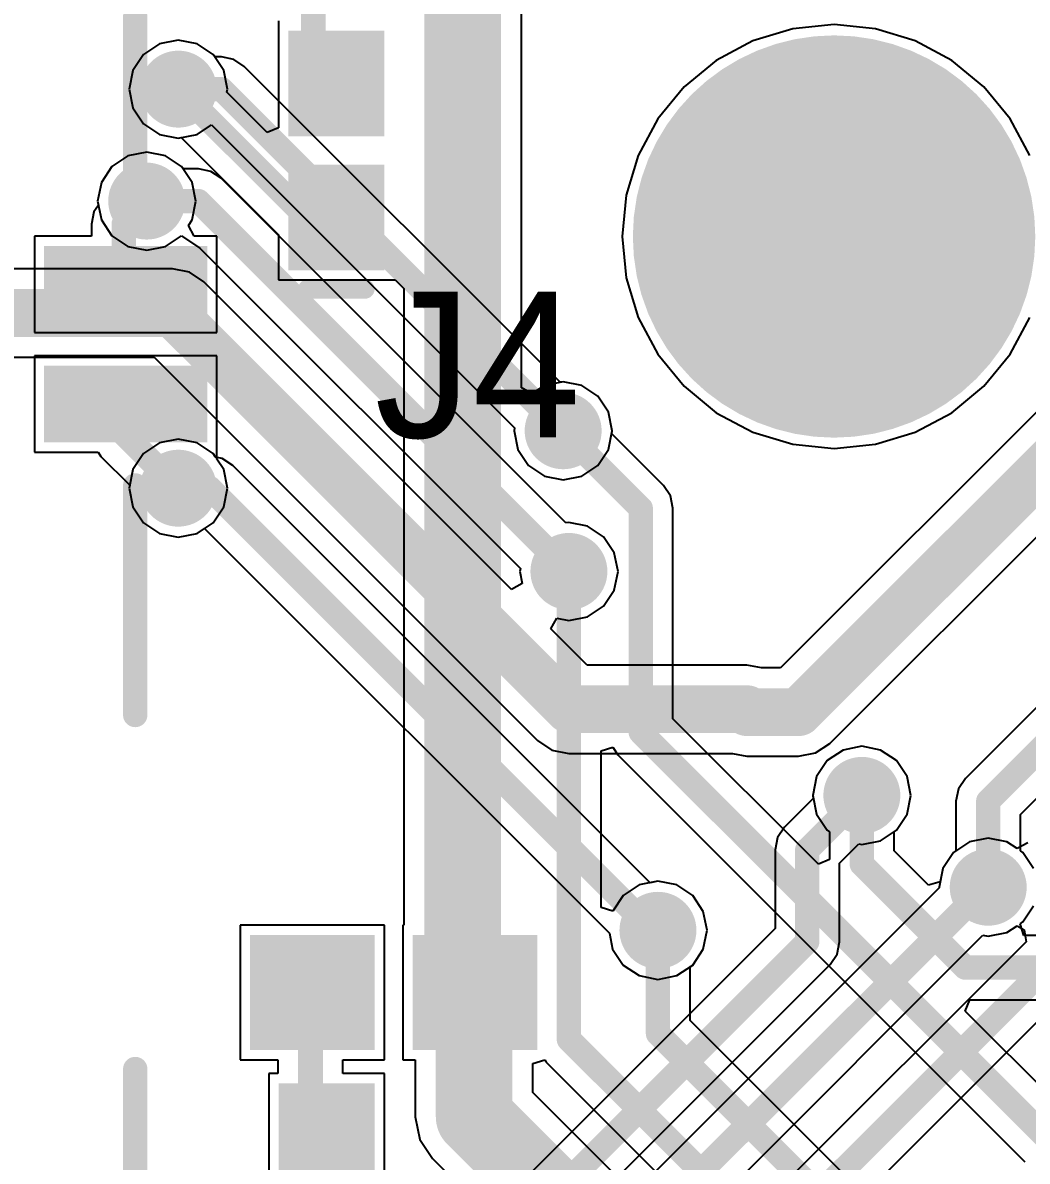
# Model space of a CAD drawing. Extents: x 60 to 151, y 116 to 276.
# Drawn here: x 70.06 to 80.55, y 171.52 to 183.42 of the extents above; entities that cross this region are included whole.
import ezdxf

# ---------------------------------------------------------------- set-up
doc = ezdxf.new("R2010")
doc.units = 0
doc.header["$MEASUREMENT"] = 0
doc.layers.get('0').update_dxf_attribs({"linetype": 'CONTINUOUS'})
for name, color, linetype in [('BOTTOMLAYER', 5, 'CONTINUOUS'), ('BOTTOMSOLDER', 6, 'CONTINUOUS'), ('MULTILAYER', 9, 'CONTINUOUS'), ('TOPLAYER', 1, 'CONTINUOUS'), ('TOPOVERLAY', 2, 'CONTINUOUS'), ('TOPPASTE', 8, 'CONTINUOUS'), ('TOPSOLDER', 216, 'CONTINUOUS'), ('VIAHOLELAYER', 16, 'CONTINUOUS')]:
    doc.layers.add(name, color=color, linetype=linetype)

# ---------------------------------------------------------------- blocks, each defined once
blk = doc.blocks.new('SMT2P___35')
at = {"layer": 'TOPLAYER'}
for points in [[(-0.3, -0.75), (0.3, -0.75), (-0.3, 0.75), (0.3, 0.75)], [(0.95, -0.75), (1.55, -0.75), (0.95, 0.75), (1.55, 0.75)], [(-3.45, -3.95), (-1.55, -3.95), (-3.45, -1.35), (-1.55, -1.35)], [(2.8, -3.95), (4.7, -3.95), (2.8, -1.35), (4.7, -1.35)]]:
    blk.add_solid(points, dxfattribs=at)
at = {"layer": 'TOPOVERLAY'}
for points, const_width in [([(-0.8, 0.1), (-2.8, 0.1)], 0.254), ([(4.5, 0.1), (2.1, 0.1)], 0.254), ([(2.3, -3.9), (-1.1, -3.9)], 0.2)]:
    blk.add_lwpolyline(points, dxfattribs=dict(at, const_width=const_width))
for points, const_width in [([(-2.864, 0.1, 1), (-2.737, 0.1, 1)], 0.127), ([(-0.864, 0.1, 1), (-0.737, 0.1, 1)], 0.127), ([(2.037, 0.1, 1), (2.164, 0.1, 1)], 0.127), ([(4.436, 0.1, 1), (4.563, 0.1, 1)], 0.127), ([(-1.15, -3.9, 1), (-1.05, -3.9, 1)], 0.1), ([(2.25, -3.9, 1), (2.35, -3.9, 1)], 0.1)]:
    blk.add_lwpolyline(points, format="xyb", close=True, dxfattribs=dict(at, const_width=const_width))
at = {"layer": 'TOPPASTE'}
for points in [[(-0.3, -0.75), (0.3, -0.75), (-0.3, 0.75), (0.3, 0.75)], [(0.95, -0.75), (1.55, -0.75), (0.95, 0.75), (1.55, 0.75)], [(-3.45, -3.95), (-1.55, -3.95), (-3.45, -1.35), (-1.55, -1.35)], [(2.8, -3.95), (4.7, -3.95), (2.8, -1.35), (4.7, -1.35)]]:
    blk.add_solid(points, dxfattribs=at)
at = {"layer": 'TOPSOLDER'}
for points in [[(-0.402, -0.852), (0.402, -0.852), (-0.402, 0.852), (0.402, 0.852)], [(0.848, -0.852), (1.652, -0.852), (0.848, 0.852), (1.652, 0.852)], [(-3.552, -4.052), (-1.448, -4.052), (-3.552, -1.248), (-1.448, -1.248)], [(2.698, -4.052), (4.802, -4.052), (2.698, -1.248), (4.802, -1.248)]]:
    blk.add_solid(points, dxfattribs=at)
blk = doc.blocks.new('SMT2P___36')
at = {"layer": 'TOPLAYER'}
for points in [[(-0.3, -0.75), (0.3, -0.75), (-0.3, 0.75), (0.3, 0.75)], [(0.95, -0.75), (1.55, -0.75), (0.95, 0.75), (1.55, 0.75)], [(-3.45, -3.95), (-1.55, -3.95), (-3.45, -1.35), (-1.55, -1.35)], [(2.8, -3.95), (4.7, -3.95), (2.8, -1.35), (4.7, -1.35)]]:
    blk.add_solid(points, dxfattribs=at)
at = {"layer": 'TOPOVERLAY'}
for points, const_width in [([(-0.8, 0.1), (-2.8, 0.1)], 0.254), ([(4.5, 0.1), (2.1, 0.1)], 0.254), ([(2.3, -3.9), (-1.1, -3.9)], 0.2)]:
    blk.add_lwpolyline(points, dxfattribs=dict(at, const_width=const_width))
for points, const_width in [([(-2.863, 0.1, 1), (-2.736, 0.1, 1)], 0.127), ([(-0.863, 0.1, 1), (-0.736, 0.1, 1)], 0.127), ([(2.037, 0.1, 1), (2.164, 0.1, 1)], 0.127), ([(4.437, 0.1, 1), (4.564, 0.1, 1)], 0.127), ([(-1.15, -3.9, 1), (-1.05, -3.9, 1)], 0.1), ([(2.25, -3.9, 1), (2.35, -3.9, 1)], 0.1)]:
    blk.add_lwpolyline(points, format="xyb", close=True, dxfattribs=dict(at, const_width=const_width))
at = {"layer": 'TOPPASTE'}
for points in [[(-0.3, -0.75), (0.3, -0.75), (-0.3, 0.75), (0.3, 0.75)], [(0.95, -0.75), (1.55, -0.75), (0.95, 0.75), (1.55, 0.75)], [(-3.45, -3.95), (-1.55, -3.95), (-3.45, -1.35), (-1.55, -1.35)], [(2.8, -3.95), (4.7, -3.95), (2.8, -1.35), (4.7, -1.35)]]:
    blk.add_solid(points, dxfattribs=at)
at = {"layer": 'TOPSOLDER'}
for points in [[(-0.402, -0.852), (0.402, -0.852), (-0.402, 0.852), (0.402, 0.852)], [(0.848, -0.852), (1.652, -0.852), (0.848, 0.852), (1.652, 0.852)], [(-3.552, -4.052), (-1.448, -4.052), (-3.552, -1.248), (-1.448, -1.248)], [(2.698, -4.052), (4.802, -4.052), (2.698, -1.248), (4.802, -1.248)]]:
    blk.add_solid(points, dxfattribs=at)
blk = doc.blocks.new('L0603_65')
at = {"layer": 'TOPLAYER'}
for points in [[(-0.25, -0.4), (-0.25, 0.4), (-1.15, -0.4), (-1.15, 0.4)], [(1.15, -0.4), (1.15, 0.4), (0.25, -0.4), (0.25, 0.4)]]:
    blk.add_solid(points, dxfattribs=at)
at = {"layer": 'TOPOVERLAY', "const_width": 0.2}
blk.add_lwpolyline([(-1.45, 0.3), (-1.45, -0.3)], dxfattribs=at)
at = {"layer": 'TOPOVERLAY', "const_width": 0.1}
for points in [[(-1.5, 0.3, 1), (-1.4, 0.3, 1)], [(-1.5, -0.3, 1), (-1.4, -0.3, 1)]]:
    blk.add_lwpolyline(points, format="xyb", close=True, dxfattribs=at)
at = {"layer": 'TOPPASTE'}
for points in [[(-0.25, -0.4), (-0.25, 0.4), (-1.15, -0.4), (-1.15, 0.4)], [(1.15, -0.4), (1.15, 0.4), (0.25, -0.4), (0.25, 0.4)]]:
    blk.add_solid(points, dxfattribs=at)
at = {"layer": 'TOPSOLDER'}
for points in [[(-0.148, -0.502), (-0.148, 0.502), (-1.252, -0.502), (-1.252, 0.502)], [(1.252, -0.502), (1.252, 0.502), (0.148, -0.502), (0.148, 0.502)]]:
    blk.add_solid(points, dxfattribs=at)
blk = doc.blocks.new('L0603_66')
at = {"layer": 'TOPLAYER'}
for points in [[(-0.25, -0.4), (-0.25, 0.4), (-1.15, -0.4), (-1.15, 0.4)], [(1.15, -0.4), (1.15, 0.4), (0.25, -0.4), (0.25, 0.4)]]:
    blk.add_solid(points, dxfattribs=at)
at = {"layer": 'TOPOVERLAY', "const_width": 0.2}
blk.add_lwpolyline([(-1.45, 0.3), (-1.45, -0.3)], dxfattribs=at)
at = {"layer": 'TOPOVERLAY', "const_width": 0.1}
for points in [[(-1.5, 0.3, 1), (-1.4, 0.3, 1)], [(-1.5, -0.3, 1), (-1.4, -0.3, 1)]]:
    blk.add_lwpolyline(points, format="xyb", close=True, dxfattribs=at)
at = {"layer": 'TOPPASTE'}
for points in [[(-0.25, -0.4), (-0.25, 0.4), (-1.15, -0.4), (-1.15, 0.4)], [(1.15, -0.4), (1.15, 0.4), (0.25, -0.4), (0.25, 0.4)]]:
    blk.add_solid(points, dxfattribs=at)
at = {"layer": 'TOPSOLDER'}
for points in [[(-0.148, -0.502), (-0.148, 0.502), (-1.252, -0.502), (-1.252, 0.502)], [(1.252, -0.502), (1.252, 0.502), (0.148, -0.502), (0.148, 0.502)]]:
    blk.add_solid(points, dxfattribs=at)
blk = doc.blocks.new('J1_0603_81')
at = {"layer": 'TOPLAYER'}
for points in [[(-0.3, -0.5), (-0.3, 0.5), (-1.4, -0.5), (-1.4, 0.5)], [(1.4, -0.5), (1.4, 0.5), (0.3, -0.5), (0.3, 0.5)]]:
    blk.add_solid(points, dxfattribs=at)
at = {"layer": 'TOPPASTE'}
for points in [[(-0.3, -0.5), (-0.3, 0.5), (-1.4, -0.5), (-1.4, 0.5)], [(1.4, -0.5), (1.4, 0.5), (0.3, -0.5), (0.3, 0.5)]]:
    blk.add_solid(points, dxfattribs=at)
at = {"layer": 'TOPSOLDER'}
for points in [[(-0.198, -0.602), (-0.198, 0.602), (-1.502, -0.602), (-1.502, 0.602)], [(1.502, -0.602), (1.502, 0.602), (0.198, -0.602), (0.198, 0.602)]]:
    blk.add_solid(points, dxfattribs=at)

msp = doc.modelspace()

# ---------------------------------------------------------------- linework, layer by layer
at = {"layer": 'BOTTOMLAYER'}
for p, q in [((78.1, 183.357), (77.685, 183.231)), ((78.532, 183.4), (78.1, 183.357)), ((78.964, 183.357), (78.532, 183.4)), ((79.379, 183.231), (78.964, 183.357)), ((77.685, 183.231), (77.302, 183.027)), ((79.762, 183.027), (79.379, 183.231)), ((77.302, 183.027), (76.967, 182.751)), ((80.097, 182.751), (79.762, 183.027)), ((76.967, 182.751), (76.691, 182.416)), ((80.373, 182.416), (80.097, 182.751)), ((76.691, 182.416), (76.487, 182.033)), ((80.577, 182.033), (80.373, 182.416)), ((76.487, 182.033), (76.361, 181.618)), ((76.361, 181.618), (76.318, 181.186)), ((76.318, 181.186), (76.361, 180.754)), ((76.361, 180.754), (76.487, 180.339)), ((76.487, 180.339), (76.691, 179.956)), ((81.555, 180.262), (77.971, 176.678)), ((80.373, 179.956), (80.577, 180.339)), ((76.691, 179.956), (76.967, 179.621)), ((80.097, 179.621), (80.373, 179.956)), ((75.702, 179.669), (75.671, 179.663)), ((75.898, 179.63), (75.702, 179.669)), ((76.065, 179.519), (75.898, 179.63)), ((76.967, 179.621), (77.302, 179.345)), ((79.762, 179.345), (80.097, 179.621)), ((76.176, 179.352), (76.065, 179.519)), ((76.215, 179.156), (76.176, 179.352)), ((77.302, 179.345), (77.685, 179.141)), ((79.379, 179.141), (79.762, 179.345)), ((75.195, 179.187), (75.189, 179.156)), ((75.189, 179.156), (75.228, 178.96)), ((76.176, 178.96), (76.215, 179.156)), ((77.685, 179.141), (78.1, 179.015)), ((78.489, 175.889), (81.763, 179.164)), ((78.964, 179.015), (79.379, 179.141)), ((75.228, 178.96), (75.339, 178.793)), ((76.065, 178.793), (76.176, 178.96)), ((78.1, 179.015), (78.532, 178.972)), ((78.532, 178.972), (78.964, 179.015)), ((75.339, 178.793), (75.506, 178.682)), ((75.898, 178.682), (76.065, 178.793)), ((75.506, 178.682), (75.702, 178.643)), ((75.702, 178.643), (75.898, 178.682)), ((75.762, 178.199), (75.731, 178.193)), ((75.958, 178.16), (75.762, 178.199)), ((76.125, 178.049), (75.958, 178.16)), ((76.236, 177.882), (76.125, 178.049)), ((76.275, 177.686), (76.236, 177.882)), ((75.255, 177.717), (75.249, 177.686)), ((75.249, 177.686), (75.274, 177.559)), ((76.236, 177.49), (76.275, 177.686)), ((75.274, 177.559), (75.162, 177.499)), ((76.125, 177.323), (76.236, 177.49)), ((75.958, 177.212), (76.125, 177.323)), ((75.575, 177.086), (75.635, 177.198)), ((75.635, 177.198), (75.762, 177.173)), ((75.762, 177.173), (75.958, 177.212)), ((75.953, 176.708), (75.575, 177.086)), ((77.622, 176.708), (75.953, 176.708)), ((77.773, 176.678), (77.622, 176.708)), ((77.971, 176.678), (77.773, 176.678)), ((75.435, 175.919), (75.435, 175.919)), ((75.435, 175.919), (75.585, 175.819)), ((78.339, 175.789), (78.489, 175.889)), ((78.822, 175.859), (78.626, 175.82)), ((79.018, 175.82), (78.822, 175.859)), ((75.585, 175.819), (75.585, 175.819)), ((75.585, 175.819), (75.585, 175.819)), ((75.585, 175.819), (75.585, 175.819)), ((75.585, 175.819), (75.585, 175.819)), ((75.585, 175.819), (75.585, 175.819)), ((75.585, 175.819), (75.762, 175.784)), ((75.762, 175.784), (75.762, 175.784)), ((75.762, 175.784), (77.471, 175.784)), ((77.471, 175.784), (77.622, 175.754)), ((77.622, 175.754), (78.162, 175.754)), ((78.162, 175.754), (78.339, 175.789)), ((78.162, 175.754), (78.162, 175.754)), ((78.626, 175.82), (78.459, 175.709)), ((79.185, 175.709), (79.018, 175.82)), ((78.459, 175.709), (78.348, 175.542)), ((79.296, 175.542), (79.185, 175.709)), ((78.348, 175.542), (78.309, 175.346)), ((79.335, 175.346), (79.296, 175.542)), ((78.315, 175.315), (78.014, 175.014)), ((78.309, 175.346), (78.315, 175.315)), ((79.296, 175.15), (79.335, 175.346)), ((79.185, 174.983), (79.296, 175.15)), ((78.014, 175.014), (77.941, 174.905)), ((77.941, 174.905), (77.915, 174.776)), ((79.018, 174.872), (79.185, 174.983)), ((80.142, 174.899), (79.946, 174.86)), ((80.338, 174.86), (80.142, 174.899)), ((77.915, 174.776), (77.915, 173.955)), ((78.589, 174.637), (78.791, 174.839)), ((78.791, 174.839), (78.822, 174.833)), ((78.822, 174.833), (79.018, 174.872)), ((79.946, 174.86), (79.779, 174.749)), ((80.443, 174.79), (80.338, 174.86)), ((80.555, 174.85), (80.443, 174.79)), ((79.779, 174.749), (79.668, 174.582)), ((78.589, 173.816), (78.589, 174.637)), ((79.668, 174.582), (79.629, 174.386)), ((76.692, 174.449), (76.611, 174.433)), ((76.888, 174.41), (76.692, 174.449)), ((77.055, 174.299), (76.888, 174.41)), ((79.63, 174.38), (75.013, 169.763)), ((77.166, 174.132), (77.055, 174.299)), ((79.629, 174.386), (79.63, 174.38)), ((77.205, 173.936), (77.166, 174.132)), ((77.915, 173.955), (74.723, 170.763)), ((77.166, 173.74), (77.205, 173.936)), ((80.338, 173.912), (80.443, 173.982)), ((80.443, 173.982), (80.518, 173.942)), ((80.518, 173.942), (80.537, 173.817)), ((80.537, 173.817), (73.993, 167.273)), ((75.489, 169.287), (80.086, 173.884)), ((76.185, 173.907), (76.218, 173.74)), ((78.563, 173.687), (78.589, 173.816)), ((80.086, 173.884), (80.142, 173.873)), ((80.142, 173.873), (80.338, 173.912)), ((76.218, 173.74), (76.329, 173.573)), ((77.055, 173.573), (77.166, 173.74)), ((75.1, 170.188), (78.49, 173.578)), ((78.49, 173.578), (78.563, 173.687)), ((78.49, 173.578), (78.49, 173.578)), ((78.49, 173.578), (78.49, 173.578)), ((74.29, 166.617), (81.13, 173.458)), ((76.329, 173.573), (76.496, 173.462)), ((76.496, 173.462), (76.692, 173.423)), ((76.692, 173.423), (76.888, 173.462)), ((76.888, 173.462), (77.055, 173.573))]:
    msp.add_line(p, q, dxfattribs=at)
for points, const_width in [([(77.532, 181.186, 1), (79.532, 181.186, 1)], 2), ([(75.552, 179.156, 1), (75.852, 179.156, 1)], 0.3), ([(75.638, 179.156, 1), (75.765, 179.156, 1)], 0.127), ([(75.612, 177.686, 1), (75.912, 177.686, 1)], 0.3), ([(75.698, 177.686, 1), (75.825, 177.686, 1)], 0.127), ([(75.637, 176.246, 1), (75.887, 176.246, 1)], 0.25), ([(75.637, 176.246, 1), (75.887, 176.246, 1)], 0.25), ([(77.497, 176.246, 1), (77.747, 176.246, 1)], 0.25), ([(77.497, 176.216, 1), (77.747, 176.216, 1)], 0.25), ([(78.037, 176.216, 1), (78.287, 176.216, 1)], 0.25), ([(78.037, 176.216, 1), (78.287, 176.216, 1)], 0.25), ([(78.672, 175.346, 1), (78.972, 175.346, 1)], 0.3), ([(78.758, 175.346, 1), (78.885, 175.346, 1)], 0.127), ([(78.188, 174.776, 1), (78.315, 174.776, 1)], 0.127), ([(78.188, 174.776, 1), (78.315, 174.776, 1)], 0.127), ([(79.992, 174.386, 1), (80.292, 174.386, 1)], 0.3), ([(80.079, 174.416, 1), (80.206, 174.416, 1)], 0.127), ([(76.542, 173.936, 1), (76.842, 173.936, 1)], 0.3), ([(76.569, 173.936, 1), (76.696, 173.936, 1)], 0.127), ([(76.569, 173.936, 1), (76.696, 173.936, 1)], 0.127), ([(76.629, 173.936, 1), (76.756, 173.936, 1)], 0.127), ([(78.188, 173.816, 1), (78.315, 173.816, 1)], 0.127), ([(78.188, 173.816, 1), (78.315, 173.816, 1)], 0.127)]:
    msp.add_lwpolyline(points, format="xyb", close=True, dxfattribs=dict(at, const_width=const_width))
for points, const_width in [([(78.162, 176.216), (81.972, 180.026)], 0.5), ([(75.762, 176.246), (77.622, 176.246)], 0.5), ([(77.622, 176.216), (78.162, 176.216)], 0.5), ([(78.252, 174.776), (78.822, 175.346)], 0.254), ([(78.252, 173.816), (78.252, 174.776)], 0.254), ([(74.982, 169.256), (80.142, 174.416)], 0.254), ([(76.632, 173.936), (76.692, 173.936)], 0.254), ([(74.862, 170.426), (78.252, 173.816)], 0.254), ([(73.992, 166.796), (80.892, 173.696)], 0.254)]:
    msp.add_lwpolyline(points, dxfattribs=dict(at, const_width=const_width))
at = {"layer": 'BOTTOMSOLDER'}
for points, const_width in [([(77.481, 181.186, 1), (79.583, 181.186, 1)], 2.102), ([(75.501, 179.156, 1), (75.903, 179.156, 1)], 0.402), ([(75.561, 177.686, 1), (75.963, 177.686, 1)], 0.402), ([(78.621, 175.346, 1), (79.023, 175.346, 1)], 0.402), ([(79.941, 174.386, 1), (80.343, 174.386, 1)], 0.402), ([(76.491, 173.936, 1), (76.893, 173.936, 1)], 0.402)]:
    msp.add_lwpolyline(points, format="xyb", close=True, dxfattribs=dict(at, const_width=const_width))
at = {"layer": 'MULTILAYER'}
for points, const_width in [([(77.532, 181.186, 1), (79.532, 181.186, 1)], 2), ([(75.552, 179.156, 1), (75.852, 179.156, 1)], 0.3), ([(75.612, 177.686, 1), (75.912, 177.686, 1)], 0.3), ([(78.672, 175.346, 1), (78.972, 175.346, 1)], 0.3), ([(79.992, 174.386, 1), (80.292, 174.386, 1)], 0.3), ([(76.542, 173.936, 1), (76.842, 173.936, 1)], 0.3)]:
    msp.add_lwpolyline(points, format="xyb", close=True, dxfattribs=dict(at, const_width=const_width))
at = {"layer": 'TOPLAYER'}
for p, q in [((75.267, 179.605), (75.267, 183.583)), ((72.729, 183.439), (72.729, 182.321)), ((78.1, 183.357), (77.685, 183.231)), ((78.532, 183.4), (78.1, 183.357)), ((78.964, 183.357), (78.532, 183.4)), ((79.379, 183.231), (78.964, 183.357)), ((71.682, 183.239), (71.486, 183.2)), ((71.682, 183.239), (71.486, 183.2)), ((71.878, 183.2), (71.682, 183.239)), ((71.878, 183.2), (71.682, 183.239)), ((77.685, 183.231), (77.302, 183.027)), ((79.762, 183.027), (79.379, 183.231)), ((71.486, 183.2), (71.319, 183.089)), ((71.486, 183.2), (71.319, 183.089)), ((72.045, 183.089), (71.878, 183.2)), ((72.045, 183.089), (71.878, 183.2)), ((71.319, 183.089), (71.208, 182.922)), ((71.319, 183.089), (71.208, 182.922)), ((72.062, 183.063), (72.045, 183.089)), ((72.156, 182.922), (72.045, 183.089)), ((72.132, 183.063), (72.062, 183.063)), ((72.261, 183.037), (72.132, 183.063)), ((72.37, 182.964), (72.261, 183.037)), ((77.302, 183.027), (76.967, 182.751)), ((80.097, 182.751), (79.762, 183.027)), ((71.208, 182.922), (71.169, 182.726)), ((71.208, 182.922), (71.169, 182.726)), ((72.195, 182.726), (72.156, 182.922)), ((75.671, 179.663), (72.37, 182.964)), ((76.967, 182.751), (76.691, 182.416)), ((80.373, 182.416), (80.097, 182.751)), ((71.169, 182.726), (71.208, 182.53)), ((71.169, 182.726), (71.208, 182.53)), ((72.189, 182.695), (72.195, 182.726)), ((72.611, 182.273), (72.189, 182.695)), ((71.208, 182.53), (71.319, 182.363)), ((71.208, 182.53), (71.319, 182.363)), ((76.691, 182.416), (76.487, 182.033)), ((80.577, 182.033), (80.373, 182.416)), ((71.319, 182.363), (71.486, 182.252)), ((71.319, 182.363), (71.486, 182.252)), ((71.878, 182.252), (72.029, 182.353)), ((72.029, 182.353), (75.195, 179.187)), ((72.729, 182.321), (72.611, 182.273)), ((71.486, 182.252), (71.682, 182.213)), ((71.486, 182.252), (71.682, 182.213)), ((71.682, 182.213), (71.878, 182.252)), ((71.682, 182.213), (71.713, 182.219)), ((71.713, 182.219), (72.729, 181.203)), ((71.156, 182.03), (70.989, 181.919)), ((71.156, 182.03), (70.989, 181.919)), ((71.352, 182.069), (71.156, 182.03)), ((71.352, 182.069), (71.156, 182.03)), ((71.548, 182.03), (71.352, 182.069)), ((71.548, 182.03), (71.352, 182.069)), ((71.715, 181.919), (71.548, 182.03)), ((71.715, 181.919), (71.548, 182.03)), ((76.487, 182.033), (76.361, 181.618)), ((70.989, 181.919), (70.878, 181.752)), ((70.989, 181.919), (70.878, 181.752)), ((71.732, 181.893), (71.715, 181.919)), ((71.826, 181.752), (71.715, 181.919)), ((71.892, 181.893), (71.732, 181.893)), ((72.021, 181.867), (71.892, 181.893)), ((72.13, 181.794), (72.021, 181.867)), ((75.731, 178.193), (72.13, 181.794)), ((70.878, 181.752), (70.839, 181.556)), ((70.878, 181.752), (70.839, 181.556)), ((71.865, 181.556), (71.826, 181.752)), ((70.839, 181.556), (70.878, 181.36)), ((70.839, 181.556), (70.847, 181.514)), ((71.826, 181.36), (71.865, 181.556)), ((76.361, 181.618), (76.318, 181.186)), ((70.801, 181.445), (70.775, 181.316)), ((70.847, 181.514), (70.801, 181.445)), ((70.775, 181.316), (70.775, 181.189)), ((70.878, 181.36), (70.989, 181.193)), ((71.787, 181.301), (71.826, 181.36)), ((70.775, 181.189), (70.179, 181.189)), ((70.179, 181.189), (70.179, 180.183)), ((70.989, 181.193), (71.156, 181.082)), ((71.548, 181.082), (71.715, 181.193)), ((71.715, 181.193), (71.907, 181.065)), ((71.847, 181.189), (71.787, 181.301)), ((72.085, 181.189), (71.847, 181.189)), ((72.085, 180.183), (72.085, 181.189)), ((72.729, 181.203), (72.729, 180.733)), ((71.156, 181.082), (71.352, 181.043)), ((71.352, 181.043), (71.548, 181.082)), ((76.318, 181.186), (76.361, 180.754)), ((71.907, 181.065), (75.255, 177.717)), ((71.622, 180.848), (69.503, 180.848)), ((71.799, 180.813), (71.622, 180.848)), ((71.622, 180.848), (71.622, 180.848)), ((71.949, 180.713), (71.799, 180.813)), ((75.162, 177.499), (71.949, 180.713)), ((72.729, 180.733), (73.935, 180.733)), ((73.935, 180.733), (73.935, 180.733)), ((73.935, 180.733), (73.947, 180.733)), ((73.947, 180.733), (74.037, 180.643)), ((76.361, 180.754), (76.487, 180.339)), ((74.037, 180.643), (74.037, 173.989)), ((76.487, 180.339), (76.691, 179.956)), ((80.373, 179.956), (80.577, 180.339)), ((70.179, 180.183), (72.085, 180.183)), ((69.312, 179.924), (71.431, 179.924)), ((72.085, 179.939), (70.179, 179.939)), ((70.179, 179.939), (70.179, 178.933)), ((71.431, 179.924), (75.435, 175.919)), ((72.085, 178.933), (72.085, 179.939)), ((76.691, 179.956), (76.967, 179.621)), ((80.097, 179.621), (80.373, 179.956)), ((75.702, 179.669), (75.506, 179.63)), ((75.898, 179.63), (75.702, 179.669)), ((75.379, 179.545), (75.267, 179.605)), ((75.506, 179.63), (75.379, 179.545)), ((76.065, 179.519), (75.898, 179.63)), ((76.967, 179.621), (77.302, 179.345)), ((79.762, 179.345), (80.097, 179.621)), ((76.176, 179.352), (76.065, 179.519)), ((76.215, 179.156), (76.176, 179.352)), ((77.302, 179.345), (77.685, 179.141)), ((79.379, 179.141), (79.762, 179.345)), ((71.682, 179.069), (71.486, 179.03)), ((71.878, 179.03), (71.682, 179.069)), ((76.209, 179.125), (76.215, 179.156)), ((76.75, 178.584), (76.209, 179.125)), ((77.685, 179.141), (78.1, 179.015)), ((78.964, 179.015), (79.379, 179.141)), ((70.179, 178.933), (70.844, 178.933)), ((70.844, 178.933), (70.874, 178.888)), ((71.486, 179.03), (71.319, 178.919)), ((72.045, 178.919), (71.878, 179.03)), ((72.085, 178.858), (72.085, 178.933)), ((72.085, 178.933), (72.085, 178.933)), ((78.1, 179.015), (78.532, 178.972)), ((78.532, 178.972), (78.964, 179.015)), ((70.874, 178.888), (70.874, 178.888)), ((70.874, 178.888), (70.874, 178.888)), ((70.874, 178.888), (70.874, 178.888)), ((70.874, 178.888), (70.874, 178.888)), ((70.874, 178.888), (71.175, 178.587)), ((71.319, 178.919), (71.208, 178.752)), ((72.07, 178.881), (72.045, 178.919)), ((72.141, 178.867), (72.07, 178.881)), ((72.156, 178.752), (72.085, 178.858)), ((72.25, 178.794), (72.141, 178.867)), ((71.208, 178.752), (71.169, 178.556)), ((72.195, 178.556), (72.156, 178.752)), ((76.611, 174.433), (72.25, 178.794)), ((71.175, 178.587), (71.169, 178.556)), ((76.823, 178.475), (76.75, 178.584)), ((71.169, 178.556), (71.208, 178.36)), ((71.169, 178.556), (71.208, 178.36)), ((72.156, 178.36), (72.195, 178.556)), ((76.849, 178.346), (76.823, 178.475)), ((71.208, 178.36), (71.319, 178.193)), ((71.208, 178.36), (71.319, 178.193)), ((72.045, 178.193), (72.156, 178.36)), ((76.849, 176.145), (76.849, 178.346)), ((71.319, 178.193), (71.486, 178.082)), ((71.319, 178.193), (71.486, 178.082)), ((71.878, 178.082), (72.045, 178.193)), ((71.878, 178.082), (71.957, 178.135)), ((71.957, 178.135), (76.185, 173.907)), ((71.486, 178.082), (71.682, 178.043)), ((71.486, 178.082), (71.682, 178.043)), ((71.682, 178.043), (71.878, 178.082)), ((71.682, 178.043), (71.878, 178.082)), ((81.884, 177.504), (79.904, 175.524)), ((80.479, 175.147), (81.536, 176.204)), ((78.368, 174.626), (76.849, 176.145)), ((76.099, 175.811), (76.22, 175.848)), ((76.22, 175.848), (76.274, 175.768)), ((78.822, 175.859), (78.626, 175.82)), ((79.018, 175.82), (78.822, 175.859)), ((76.099, 174.173), (76.099, 175.811)), ((76.274, 175.768), (76.274, 175.768)), ((76.274, 175.768), (76.274, 175.768)), ((76.274, 175.768), (76.274, 175.768)), ((76.274, 175.768), (76.274, 175.768)), ((76.274, 175.768), (80.525, 171.517)), ((78.626, 175.82), (78.459, 175.709)), ((79.185, 175.709), (79.018, 175.82)), ((78.459, 175.709), (78.348, 175.542)), ((79.296, 175.542), (79.185, 175.709)), ((78.348, 175.542), (78.309, 175.346)), ((79.335, 175.346), (79.296, 175.542)), ((79.904, 175.524), (79.831, 175.415)), ((79.831, 175.415), (79.805, 175.286)), ((78.309, 175.346), (78.348, 175.15)), ((79.296, 175.15), (79.335, 175.346)), ((79.805, 175.286), (79.805, 174.766)), ((78.348, 175.15), (78.459, 174.983)), ((79.185, 174.983), (79.296, 175.15)), ((80.479, 174.766), (80.479, 175.147)), ((78.459, 174.983), (78.485, 174.966)), ((78.485, 174.966), (78.485, 174.675)), ((79.159, 174.966), (79.185, 174.983)), ((79.159, 174.765), (79.159, 174.966)), ((79.519, 174.406), (79.159, 174.765)), ((79.805, 174.766), (79.779, 174.749)), ((80.505, 174.749), (80.479, 174.766)), ((78.485, 174.675), (78.368, 174.626)), ((79.779, 174.749), (79.668, 174.582)), ((80.616, 174.582), (80.505, 174.749)), ((79.668, 174.582), (79.64, 174.442)), ((76.496, 174.41), (76.329, 174.299)), ((76.692, 174.449), (76.496, 174.41)), ((76.888, 174.41), (76.692, 174.449)), ((77.055, 174.299), (76.888, 174.41)), ((79.64, 174.442), (79.519, 174.406)), ((76.329, 174.299), (76.22, 174.136)), ((77.166, 174.132), (77.055, 174.299)), ((76.22, 174.136), (76.099, 174.173)), ((80.505, 174.023), (80.616, 174.19)), ((77.205, 173.936), (77.166, 174.132)), ((73.835, 173.989), (72.329, 173.989)), ((72.329, 173.989), (72.329, 172.583)), ((73.835, 172.583), (73.835, 173.989)), ((74.037, 173.989), (74.029, 173.989)), ((74.029, 173.989), (74.029, 172.583)), ((77.166, 173.74), (77.205, 173.936)), ((80.476, 174.004), (80.505, 174.023)), ((80.513, 173.883), (80.476, 174.004)), ((80.873, 173.883), (80.513, 173.883)), ((77.055, 173.573), (77.166, 173.74)), ((77.029, 173.556), (77.055, 173.573)), ((77.029, 172.995), (77.029, 173.556)), ((79.902, 173.092), (79.951, 173.209)), ((79.951, 173.209), (81.012, 173.209)), ((78.85, 171.174), (77.029, 172.995)), ((81.1, 171.894), (79.902, 173.092)), ((72.329, 172.583), (72.722, 172.583)), ((72.722, 172.583), (72.722, 172.439)), ((73.402, 172.439), (73.402, 172.583)), ((73.402, 172.583), (73.835, 172.583)), ((74.029, 172.583), (74.157, 172.583)), ((74.157, 172.583), (74.157, 171.986)), ((75.387, 172.544), (75.509, 172.581)), ((75.387, 172.241), (75.387, 172.544)), ((75.509, 172.581), (75.524, 172.558)), ((75.524, 172.558), (77.225, 170.857)), ((72.722, 172.439), (72.629, 172.439)), ((72.629, 172.439), (72.629, 171.133)), ((73.835, 172.439), (73.402, 172.439)), ((73.835, 171.133), (73.835, 172.439)), ((76.917, 170.711), (75.387, 172.241)), ((74.157, 171.986), (74.157, 171.986)), ((74.157, 171.986), (74.157, 171.986)), ((74.157, 171.986), (74.204, 171.751)), ((74.204, 171.751), (74.337, 171.551)), ((74.337, 171.551), (75.867, 170.021))]:
    msp.add_line(p, q, dxfattribs=at)
for points, const_width in [([(74.652, 173.486), (74.652, 184.406)], 0.8), ([(73.092, 182.966), (73.092, 184.316)], 0.26), ([(73.092, 182.966), (73.302, 182.756)], 0.26), ([(71.682, 182.726), (72.972, 181.436)], 0.254), ([(71.682, 182.726), (72.132, 182.726)], 0.254), ([(72.132, 182.726), (75.702, 179.156)], 0.254), ([(71.112, 181.316), (71.352, 181.556)], 0.254), ([(71.352, 181.556), (71.892, 181.556)], 0.254), ([(71.892, 181.556), (75.762, 177.686)], 0.254), ([(72.972, 181.436), (73.332, 181.436)], 0.254), ([(71.112, 180.746), (71.112, 181.316)], 0.254), ([(69.312, 180.386), (71.622, 180.386)], 0.5), ([(71.622, 180.386), (75.762, 176.246)], 0.5), ([(71.112, 179.126), (71.112, 179.426)], 0.254), ([(71.112, 179.126), (71.682, 178.556)], 0.254), ([(75.702, 179.156), (76.512, 178.346)], 0.254), ([(71.682, 178.556), (72.012, 178.556)], 0.254), ([(72.012, 178.556), (76.632, 173.936)], 0.254), ([(76.512, 176.006), (76.512, 178.346)], 0.254), ([(75.762, 172.796), (75.762, 177.716)], 0.254), ([(80.142, 175.286), (82.122, 177.266)], 0.254), ([(76.512, 176.006), (80.862, 171.656)], 0.254), ([(78.822, 174.626), (78.822, 175.346)], 0.254), ([(80.142, 174.386), (80.142, 175.286)], 0.254), ([(78.822, 174.626), (79.902, 173.546)], 0.254), ([(76.692, 172.856), (76.692, 173.936)], 0.254), ([(74.652, 173.486), (74.772, 173.366)], 0.8), ([(74.772, 171.986), (74.772, 173.366)], 0.8), ([(79.902, 173.546), (81.012, 173.546)], 0.254), ([(73.062, 171.896), (73.062, 173.276)], 0.26), ([(76.692, 172.856), (78.612, 170.936)], 0.254), ([(75.762, 172.796), (77.562, 170.996)], 0.254), ([(74.772, 171.986), (76.482, 170.276)], 0.8), ([(73.062, 171.896), (73.152, 171.806)], 0.26)]:
    msp.add_lwpolyline(points, dxfattribs=dict(at, const_width=const_width))
for points, const_width in [([(71.481, 182.726, 1), (71.883, 182.726, 1)], 0.402), ([(71.481, 182.726, 1), (71.883, 182.726, 1)], 0.402), ([(73.027, 182.966, 1), (73.157, 182.966, 1)], 0.13), ([(73.027, 182.966, 1), (73.157, 182.966, 1)], 0.13), ([(77.532, 181.186, 1), (79.532, 181.186, 1)], 2), ([(71.532, 182.726, 1), (71.832, 182.726, 1)], 0.3), ([(71.532, 182.726, 1), (71.832, 182.726, 1)], 0.3), ([(71.532, 182.726, 1), (71.832, 182.726, 1)], 0.3), ([(71.607, 182.726, 1), (71.757, 182.726, 1)], 0.15), ([(73.237, 182.756, 1), (73.367, 182.756, 1)], 0.13), ([(71.619, 182.726, 1), (71.746, 182.726, 1)], 0.127), ([(71.619, 182.726, 1), (71.746, 182.726, 1)], 0.127), ([(72.069, 182.726, 1), (72.196, 182.726, 1)], 0.127), ([(72.069, 182.726, 1), (72.196, 182.726, 1)], 0.127), ([(71.151, 181.556, 1), (71.553, 181.556, 1)], 0.402), ([(71.151, 181.556, 1), (71.553, 181.556, 1)], 0.402), ([(71.202, 181.556, 1), (71.502, 181.556, 1)], 0.3), ([(71.202, 181.556, 1), (71.502, 181.556, 1)], 0.3), ([(71.202, 181.556, 1), (71.502, 181.556, 1)], 0.3), ([(71.277, 181.556, 1), (71.427, 181.556, 1)], 0.15), ([(71.289, 181.556, 1), (71.416, 181.556, 1)], 0.127), ([(71.289, 181.556, 1), (71.416, 181.556, 1)], 0.127), ([(71.828, 181.556, 1), (71.955, 181.556, 1)], 0.127), ([(71.828, 181.556, 1), (71.955, 181.556, 1)], 0.127), ([(72.909, 181.436, 1), (73.036, 181.436, 1)], 0.127), ([(72.909, 181.436, 1), (73.036, 181.436, 1)], 0.127), ([(73.268, 181.436, 1), (73.395, 181.436, 1)], 0.127), ([(71.048, 181.316, 1), (71.175, 181.316, 1)], 0.127), ([(71.048, 181.316, 1), (71.175, 181.316, 1)], 0.127), ([(71.048, 180.746, 1), (71.175, 180.746, 1)], 0.127), ([(71.497, 180.386, 1), (71.747, 180.386, 1)], 0.25), ([(71.497, 180.386, 1), (71.747, 180.386, 1)], 0.25), ([(71.048, 179.426, 1), (71.175, 179.426, 1)], 0.127), ([(75.552, 179.156, 1), (75.852, 179.156, 1)], 0.3), ([(71.048, 179.126, 1), (71.175, 179.126, 1)], 0.127), ([(71.048, 179.126, 1), (71.175, 179.126, 1)], 0.127), ([(75.638, 179.156, 1), (75.765, 179.156, 1)], 0.127), ([(71.481, 178.556, 1), (71.883, 178.556, 1)], 0.402), ([(71.481, 178.556, 1), (71.883, 178.556, 1)], 0.402), ([(71.532, 178.556, 1), (71.832, 178.556, 1)], 0.3), ([(71.532, 178.556, 1), (71.832, 178.556, 1)], 0.3), ([(71.532, 178.556, 1), (71.832, 178.556, 1)], 0.3), ([(71.607, 178.556, 1), (71.757, 178.556, 1)], 0.15), ([(71.619, 178.556, 1), (71.746, 178.556, 1)], 0.127), ([(71.619, 178.556, 1), (71.746, 178.556, 1)], 0.127), ([(71.948, 178.556, 1), (72.075, 178.556, 1)], 0.127), ([(71.948, 178.556, 1), (72.075, 178.556, 1)], 0.127), ([(76.449, 178.346, 1), (76.576, 178.346, 1)], 0.127), ([(76.449, 178.346, 1), (76.576, 178.346, 1)], 0.127), ([(75.612, 177.686, 1), (75.912, 177.686, 1)], 0.3), ([(75.698, 177.716, 1), (75.825, 177.716, 1)], 0.127), ([(76.449, 176.006, 1), (76.576, 176.006, 1)], 0.127), ([(76.449, 176.006, 1), (76.576, 176.006, 1)], 0.127), ([(78.672, 175.346, 1), (78.972, 175.346, 1)], 0.3), ([(78.758, 175.346, 1), (78.885, 175.346, 1)], 0.127), ([(80.079, 175.286, 1), (80.206, 175.286, 1)], 0.127), ([(80.079, 175.286, 1), (80.206, 175.286, 1)], 0.127), ([(78.758, 174.626, 1), (78.885, 174.626, 1)], 0.127), ([(78.758, 174.626, 1), (78.885, 174.626, 1)], 0.127), ([(79.992, 174.386, 1), (80.292, 174.386, 1)], 0.3), ([(80.079, 174.386, 1), (80.206, 174.386, 1)], 0.127), ([(76.542, 173.936, 1), (76.842, 173.936, 1)], 0.3), ([(76.629, 173.936, 1), (76.756, 173.936, 1)], 0.127), ([(74.452, 173.486, 1), (74.852, 173.486, 1)], 0.4), ([(74.452, 173.486, 1), (74.852, 173.486, 1)], 0.4), ([(74.572, 173.366, 1), (74.972, 173.366, 1)], 0.4), ([(74.572, 173.366, 1), (74.972, 173.366, 1)], 0.4), ([(79.839, 173.546, 1), (79.966, 173.546, 1)], 0.127), ([(79.839, 173.546, 1), (79.966, 173.546, 1)], 0.127), ([(72.997, 173.276, 1), (73.127, 173.276, 1)], 0.13), ([(76.629, 172.856, 1), (76.756, 172.856, 1)], 0.127), ([(76.629, 172.856, 1), (76.756, 172.856, 1)], 0.127), ([(75.698, 172.796, 1), (75.825, 172.796, 1)], 0.127), ([(75.698, 172.796, 1), (75.825, 172.796, 1)], 0.127), ([(74.572, 171.986, 1), (74.972, 171.986, 1)], 0.4), ([(74.572, 171.986, 1), (74.972, 171.986, 1)], 0.4), ([(72.997, 171.896, 1), (73.127, 171.896, 1)], 0.13), ([(72.997, 171.896, 1), (73.127, 171.896, 1)], 0.13), ([(73.087, 171.806, 1), (73.217, 171.806, 1)], 0.13)]:
    msp.add_lwpolyline(points, format="xyb", close=True, dxfattribs=dict(at, const_width=const_width))
at = {"layer": 'TOPSOLDER'}
for points, const_width in [([(77.481, 181.186, 1), (79.583, 181.186, 1)], 2.102), ([(75.501, 179.156, 1), (75.903, 179.156, 1)], 0.402), ([(75.561, 177.686, 1), (75.963, 177.686, 1)], 0.402), ([(78.621, 175.346, 1), (79.023, 175.346, 1)], 0.402), ([(79.941, 174.386, 1), (80.343, 174.386, 1)], 0.402), ([(76.491, 173.936, 1), (76.893, 173.936, 1)], 0.402)]:
    msp.add_lwpolyline(points, format="xyb", close=True, dxfattribs=dict(at, const_width=const_width))
at = {"layer": 'VIAHOLELAYER'}
for points, const_width in [([(77.732, 181.186, 1), (79.332, 181.186, 1)], 1.6), ([(75.627, 179.156, 1), (75.777, 179.156, 1)], 0.15), ([(75.687, 177.686, 1), (75.837, 177.686, 1)], 0.15), ([(78.747, 175.346, 1), (78.897, 175.346, 1)], 0.15), ([(80.067, 174.386, 1), (80.217, 174.386, 1)], 0.15), ([(76.617, 173.936, 1), (76.767, 173.936, 1)], 0.15)]:
    msp.add_lwpolyline(points, format="xyb", close=True, dxfattribs=dict(at, const_width=const_width))

# ---------------------------------------------------------------- block references
for name, p, rotation in [('L0603_66', (73.332, 182.086), 90), ('SMT2P___35', (71.132, 169.686), 270), ('L0603_65', (73.232, 171.086), 90)]:
    msp.add_blockref(name, p, dxfattribs=dict(rotation=rotation))
msp.add_blockref('J1_0603_81', (73.932, 173.286))
at = {"layer": 'TOPLAYER', "rotation": 270}
msp.add_blockref('SMT2P___36', (71.132, 180.686), dxfattribs=at)

# ---------------------------------------------------------------- texts
at = {"layer": 'TOPOVERLAY'}
msp.add_text('J4', height=1.524, dxfattribs=at).set_placement((73.732, 179.086))

doc.saveas('drawing.dxf')
